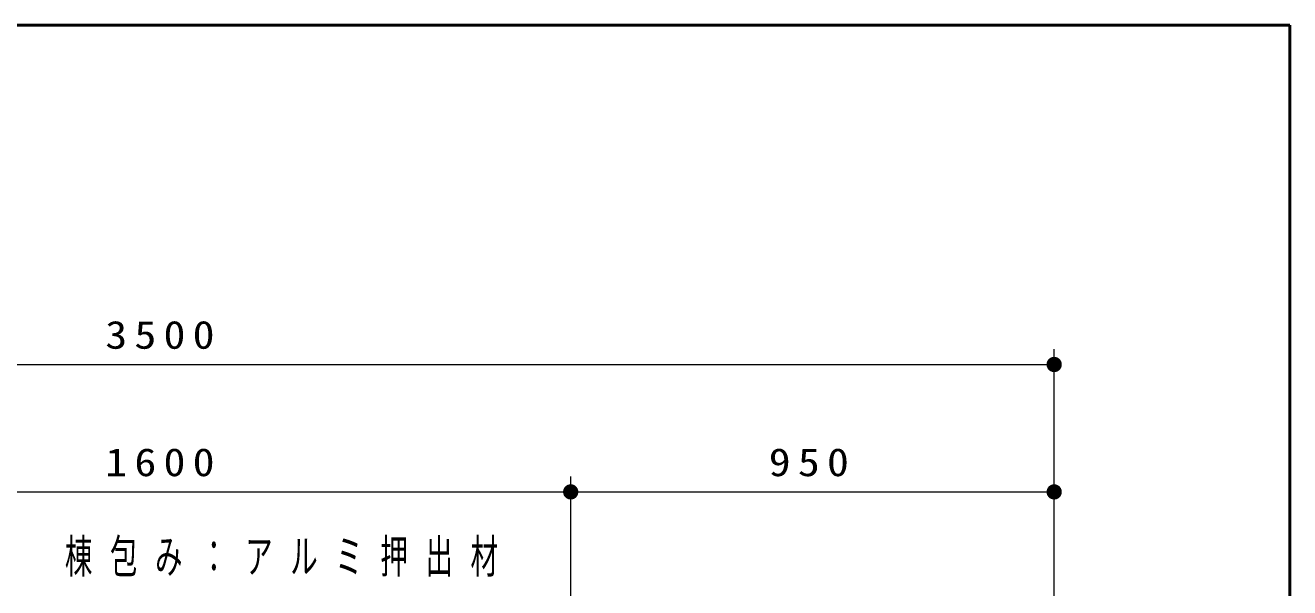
# Model space of a CAD drawing. Units: millimetres on the paper, with parts at other scales. Extents: x -385 to 0, y 0 to 267.
# Drawn here: x -82.8 to 0, y 230.2 to 267 of the extents above; entities that cross this region are included whole.
import ezdxf

# ---------------------------------------------------------------- set-up
doc = ezdxf.new("R2010")
doc.units = ezdxf.units.MM
doc.layers.add('1_30', color=190, linetype='Continuous', lineweight=25)
doc.layers.add('A3図枠', color=7, linetype='Continuous', lineweight=13)
doc.styles.add('ＭＳ ゴシック', font='')
doc.styles.get('ＭＳ ゴシック').set_extended_font_data('MS Gothic')

# ---------------------------------------------------------------- blocks, each defined once
blk = doc.blocks.new('filled_dot')
at = {"color": 0, "linetype": 'Continuous', "lineweight": -2, "const_width": 1.25}
blk.add_lwpolyline([(-0.625, 0, 1), (0.625, 0, 1)], format="xyb", close=True, dxfattribs=at)

msp = doc.modelspace()

# ---------------------------------------------------------------- linework, layer by layer
at = {"layer": '1_30', "color": 7, "lineweight": 13}
for p, q in [((-15.426, 200.611), (-15.426, 245.794)), ((-132.092, 244.794), (-15.426, 244.794)), ((-47.092, 206.121), (-47.092, 237.452)), ((-100.426, 236.452), (-47.092, 236.452)), ((-47.092, 236.452), (-15.426, 236.452))]:
    msp.add_line(p, q, dxfattribs=at)
at = {"layer": 'A3図枠', "lineweight": 50}
for p, q in [((0, 267), (-385, 267)), ((0, 0), (0, 267))]:
    msp.add_line(p, q, dxfattribs=at)

# ---------------------------------------------------------------- block references
at = {"layer": '1_30', "color": 7, "lineweight": 13, "xscale": 0.4, "yscale": 0.4, "rotation": 180}
for p in [(-15.426, 244.794), (-47.092, 236.452), (-15.426, 236.452)]:
    msp.add_blockref('filled_dot', p, dxfattribs=at)
at = {"layer": '1_30', "color": 7, "lineweight": 13, "xscale": 0.4, "yscale": 0.4}
msp.add_blockref('filled_dot', (-47.092, 236.452), dxfattribs=at)

# ---------------------------------------------------------------- texts
at = {"layer": '1_30', "color": 7, "style": 'ＭＳ ゴシック'}
for s, insert, char_height, attachment_point in [('\\T1.33;\\W1.15;3500', (-73.759, 245.794), 1.833, 8), ('\\T1.33;\\W1.15;1600', (-73.759, 237.452), 1.833, 8), ('\\T1.33;\\W1.15;950', (-31.259, 237.452), 1.833, 8), ('\\T1.64;\\W0.6;棟包み：アルミ押出材', (-80.218, 232.115), 2.199, 4)]:
    msp.add_mtext(s, dxfattribs=dict(at, insert=insert, char_height=char_height, attachment_point=attachment_point))

doc.saveas('drawing.dxf')
